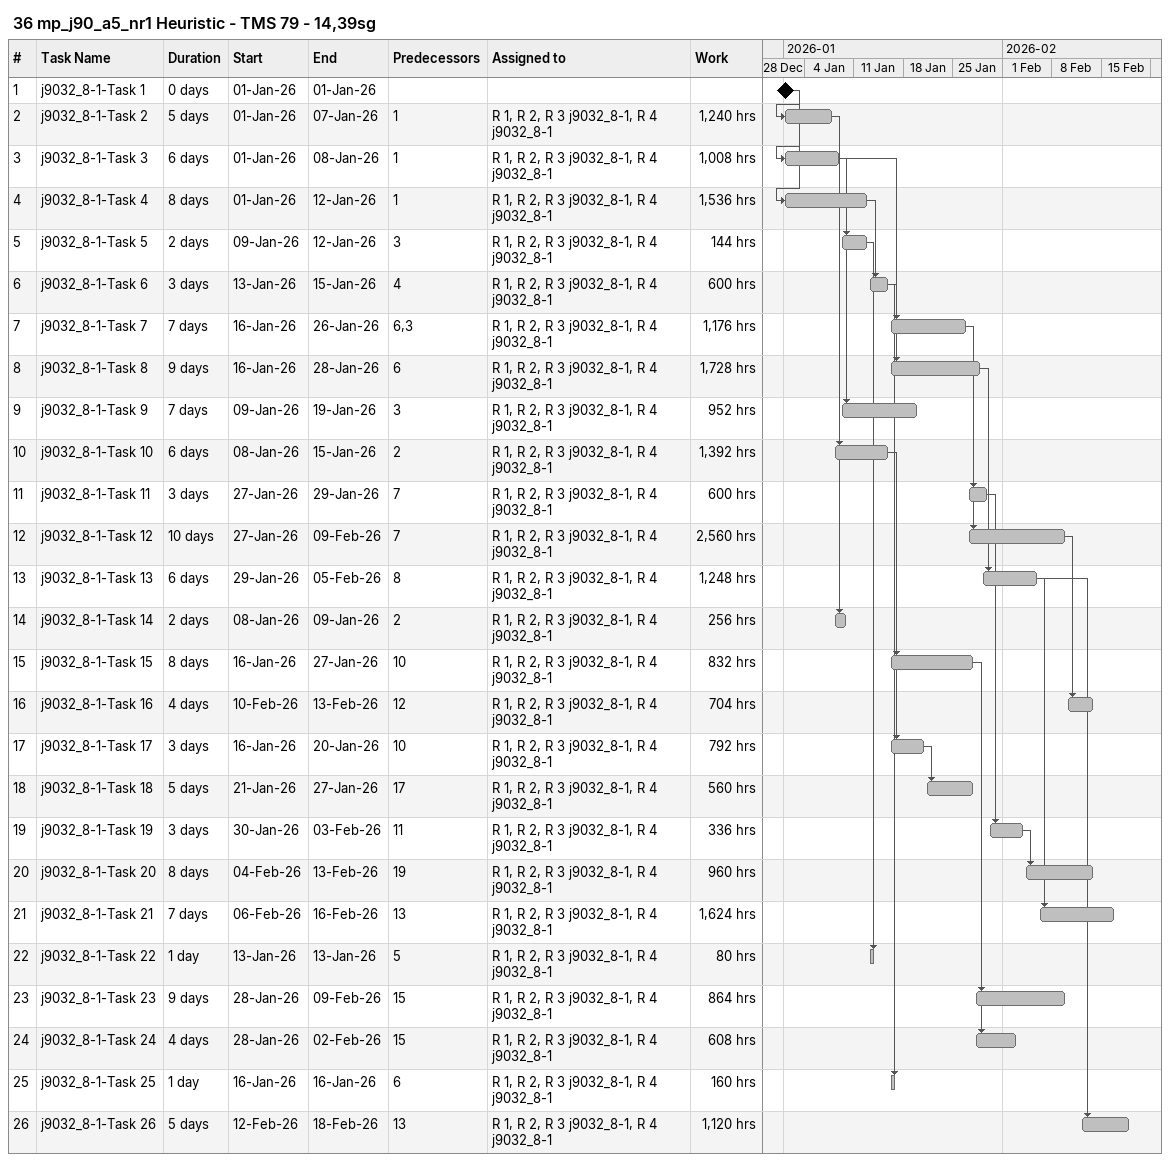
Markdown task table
36 mp_j90_a5_nr1 Heuristic - TMS 79 - 14,39sg

| ID | Task | Duration | Start | Finish | Predecessors | Resources | Work (h) |
|---|---|---|---|---|---|---|---|
| 1 | j9032_8-1-Task 1 | 0d | 2026-01-01 | 2026-01-01 |  |  |  |
| 2 | j9032_8-1-Task 2 | 5d | 2026-01-01 | 2026-01-07 | 1 | R 1, R 2, R 3 j9032_8-1, R 4 j9032_8-1 | 1240 |
| 3 | j9032_8-1-Task 3 | 6d | 2026-01-01 | 2026-01-08 | 1 | R 1, R 2, R 3 j9032_8-1, R 4 j9032_8-1 | 1008 |
| 4 | j9032_8-1-Task 4 | 8d | 2026-01-01 | 2026-01-12 | 1 | R 1, R 2, R 3 j9032_8-1, R 4 j9032_8-1 | 1536 |
| 5 | j9032_8-1-Task 5 | 2d | 2026-01-09 | 2026-01-12 | 3 | R 1, R 2, R 3 j9032_8-1, R 4 j9032_8-1 | 144 |
| 6 | j9032_8-1-Task 6 | 3d | 2026-01-13 | 2026-01-15 | 4 | R 1, R 2, R 3 j9032_8-1, R 4 j9032_8-1 | 600 |
| 7 | j9032_8-1-Task 7 | 7d | 2026-01-16 | 2026-01-26 | 6, 3 | R 1, R 2, R 3 j9032_8-1, R 4 j9032_8-1 | 1176 |
| 8 | j9032_8-1-Task 8 | 9d | 2026-01-16 | 2026-01-28 | 6 | R 1, R 2, R 3 j9032_8-1, R 4 j9032_8-1 | 1728 |
| 9 | j9032_8-1-Task 9 | 7d | 2026-01-09 | 2026-01-19 | 3 | R 1, R 2, R 3 j9032_8-1, R 4 j9032_8-1 | 952 |
| 10 | j9032_8-1-Task 10 | 6d | 2026-01-08 | 2026-01-15 | 2 | R 1, R 2, R 3 j9032_8-1, R 4 j9032_8-1 | 1392 |
| 11 | j9032_8-1-Task 11 | 3d | 2026-01-27 | 2026-01-29 | 7 | R 1, R 2, R 3 j9032_8-1, R 4 j9032_8-1 | 600 |
| 12 | j9032_8-1-Task 12 | 10d | 2026-01-27 | 2026-02-09 | 7 | R 1, R 2, R 3 j9032_8-1, R 4 j9032_8-1 | 2560 |
| 13 | j9032_8-1-Task 13 | 6d | 2026-01-29 | 2026-02-05 | 8 | R 1, R 2, R 3 j9032_8-1, R 4 j9032_8-1 | 1248 |
| 14 | j9032_8-1-Task 14 | 2d | 2026-01-08 | 2026-01-09 | 2 | R 1, R 2, R 3 j9032_8-1, R 4 j9032_8-1 | 256 |
| 15 | j9032_8-1-Task 15 | 8d | 2026-01-16 | 2026-01-27 | 10 | R 1, R 2, R 3 j9032_8-1, R 4 j9032_8-1 | 832 |
| 16 | j9032_8-1-Task 16 | 4d | 2026-02-10 | 2026-02-13 | 12 | R 1, R 2, R 3 j9032_8-1, R 4 j9032_8-1 | 704 |
| 17 | j9032_8-1-Task 17 | 3d | 2026-01-16 | 2026-01-20 | 10 | R 1, R 2, R 3 j9032_8-1, R 4 j9032_8-1 | 792 |
| 18 | j9032_8-1-Task 18 | 5d | 2026-01-21 | 2026-01-27 | 17 | R 1, R 2, R 3 j9032_8-1, R 4 j9032_8-1 | 560 |
| 19 | j9032_8-1-Task 19 | 3d | 2026-01-30 | 2026-02-03 | 11 | R 1, R 2, R 3 j9032_8-1, R 4 j9032_8-1 | 336 |
| 20 | j9032_8-1-Task 20 | 8d | 2026-02-04 | 2026-02-13 | 19 | R 1, R 2, R 3 j9032_8-1, R 4 j9032_8-1 | 960 |
| 21 | j9032_8-1-Task 21 | 7d | 2026-02-06 | 2026-02-16 | 13 | R 1, R 2, R 3 j9032_8-1, R 4 j9032_8-1 | 1624 |
| 22 | j9032_8-1-Task 22 | 1d | 2026-01-13 | 2026-01-13 | 5 | R 1, R 2, R 3 j9032_8-1, R 4 j9032_8-1 | 80 |
| 23 | j9032_8-1-Task 23 | 9d | 2026-01-28 | 2026-02-09 | 15 | R 1, R 2, R 3 j9032_8-1, R 4 j9032_8-1 | 864 |
| 24 | j9032_8-1-Task 24 | 4d | 2026-01-28 | 2026-02-02 | 15 | R 1, R 2, R 3 j9032_8-1, R 4 j9032_8-1 | 608 |
| 25 | j9032_8-1-Task 25 | 1d | 2026-01-16 | 2026-01-16 | 6 | R 1, R 2, R 3 j9032_8-1, R 4 j9032_8-1 | 160 |
| 26 | j9032_8-1-Task 26 | 5d | 2026-02-12 | 2026-02-18 | 13 | R 1, R 2, R 3 j9032_8-1, R 4 j9032_8-1 | 1120 |
